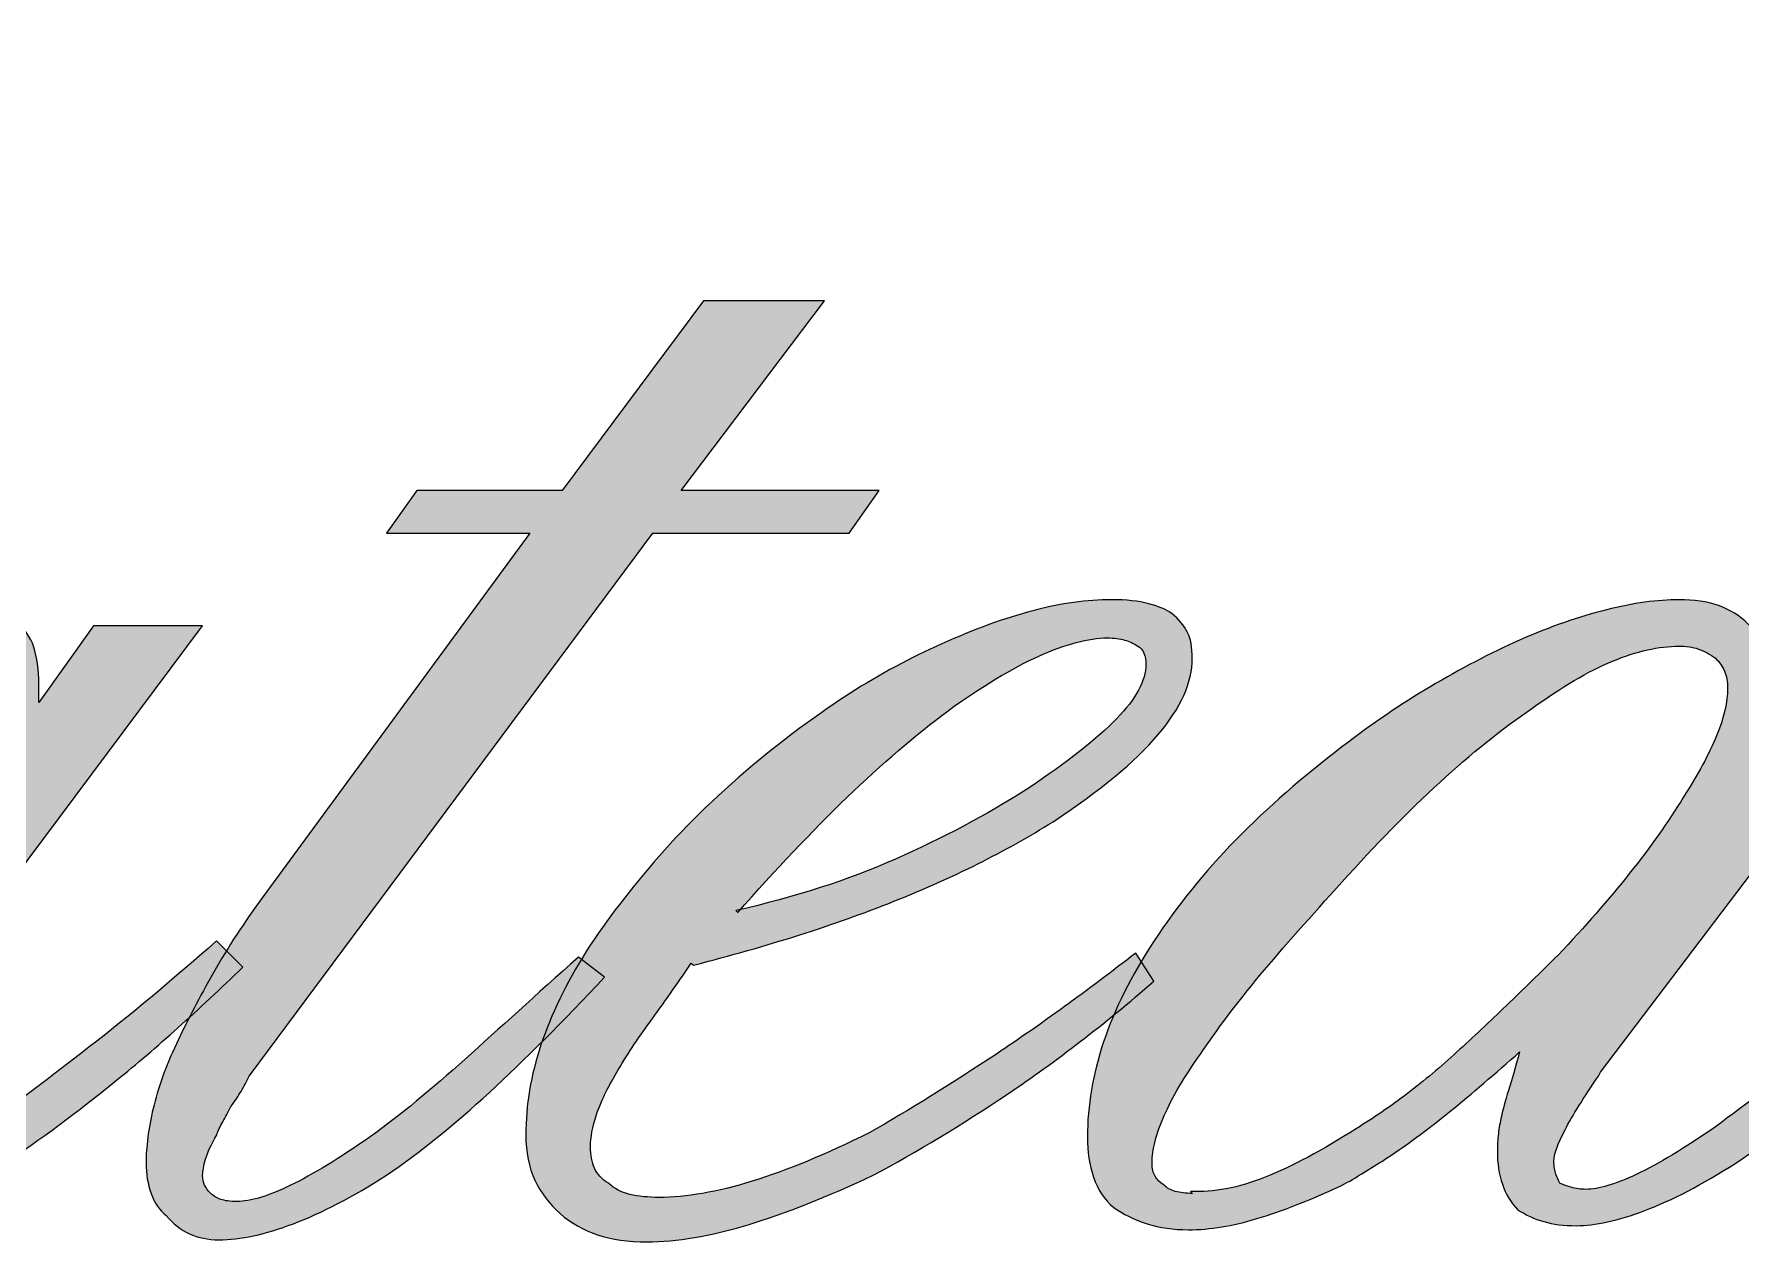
# Model space of a CAD drawing. Header units: millimetres. Extents: x 45.1 to 103.2, y -62.7 to -18.6.
# Drawn here: x 70.75 to 80.89, y -26.7 to -19.52 of the extents above; entities that cross this region are included whole.
import ezdxf

# ---------------------------------------------------------------- set-up
doc = ezdxf.new("R2010")
doc.units = ezdxf.units.MM
doc.header["$MEASUREMENT"] = 0
doc.layers.add('Calque 1', color=7, linetype='Continuous', lineweight=0)

# ---------------------------------------------------------------- blocks, each defined once
blk = doc.blocks.new('Block_0')
at = {"layer": 'Calque 1', "true_color": 0x1d1d1b, "transparency": 33554687}
h = blk.add_hatch(color=250, dxfattribs=at)
h.dxf.hatch_style = 2
edge = h.paths.add_edge_path()
edge.add_spline(control_points=[(78.062, -26.312), (78.222, -26.248), (78.401, -26.152), (78.602, -26.024), (78.706, -25.96), (78.808, -25.89), (78.908, -25.814), (79.007, -25.738), (79.106, -25.656), (79.201, -25.568), (79.297, -25.48), (79.395, -25.388), (79.495, -25.292), (79.595, -25.196), (79.697, -25.096), (79.802, -24.992), (79.961, -24.824), (80.103, -24.662), (80.227, -24.506), (80.351, -24.35), (80.457, -24.2), (80.545, -24.056), (80.633, -23.92), (80.699, -23.798), (80.743, -23.69), (80.787, -23.582), (80.809, -23.488), (80.809, -23.408), (80.809, -23.368), (80.803, -23.334), (80.791, -23.306), (80.779, -23.279), (80.761, -23.252), (80.737, -23.229), (80.705, -23.204), (80.671, -23.187), (80.635, -23.174), (80.599, -23.162), (80.561, -23.157), (80.521, -23.157), (80.401, -23.157), (80.269, -23.187), (80.125, -23.246), (79.981, -23.306), (79.821, -23.4), (79.645, -23.528), (79.469, -23.649), (79.287, -23.794), (79.099, -23.966), (78.911, -24.138), (78.717, -24.336), (78.518, -24.56), (78.334, -24.76), (78.172, -24.944), (78.031, -25.112), (77.892, -25.28), (77.774, -25.436), (77.678, -25.58), (77.581, -25.716), (77.509, -25.838), (77.462, -25.946), (77.414, -26.054), (77.39, -26.148), (77.39, -26.228), (77.39, -26.26), (77.396, -26.286), (77.408, -26.306), (77.42, -26.326), (77.437, -26.344), (77.462, -26.36), (77.478, -26.376), (77.499, -26.388), (77.528, -26.396), (77.556, -26.404), (77.59, -26.408), (77.63, -26.408), (77.63, -26.408), (77.618, -26.396), (77.618, -26.396), (77.754, -26.404), (77.902, -26.376), (78.062, -26.312)], knot_values=[0, 0, 0, 0, 1, 1, 1, 2, 2, 2, 3, 3, 3, 4, 4, 4, 5, 5, 5, 6, 6, 6, 7, 7, 7, 8, 8, 8, 9, 9, 9, 10, 10, 10, 11, 11, 11, 12, 12, 12, 13, 13, 13, 14, 14, 14, 15, 15, 15, 16, 16, 16, 17, 17, 17, 18, 18, 18, 19, 19, 19, 20, 20, 20, 21, 21, 21, 22, 22, 22, 23, 23, 23, 24, 24, 24, 25, 25, 25, 26, 26, 26, 27, 27, 27, 27], degree=3, periodic=0)
edge = h.paths.add_edge_path()
edge.add_spline(control_points=[(84.733, -19.521), (84.733, -19.521), (80.053, -25.688), (80.053, -25.688), (80.053, -25.688), (80.041, -25.712), (80.041, -25.712), (79.953, -25.84), (79.887, -25.946), (79.843, -26.03), (79.799, -26.114), (79.777, -26.176), (79.777, -26.216), (79.777, -26.248), (79.782, -26.274), (79.789, -26.294), (79.797, -26.314), (79.805, -26.332), (79.813, -26.348), (79.829, -26.356), (79.851, -26.364), (79.879, -26.372), (79.907, -26.38), (79.937, -26.384), (79.969, -26.384), (80.041, -26.384), (80.141, -26.354), (80.269, -26.294), (80.397, -26.234), (80.553, -26.14), (80.737, -26.012), (80.921, -25.876), (81.129, -25.718), (81.361, -25.538), (81.593, -25.358), (81.845, -25.148), (82.117, -24.908), (82.117, -24.908), (82.273, -25.064), (82.273, -25.064), (82.001, -25.32), (81.749, -25.544), (81.517, -25.736), (81.285, -25.928), (81.065, -26.092), (80.857, -26.228), (80.657, -26.356), (80.477, -26.45), (80.317, -26.51), (80.157, -26.57), (80.021, -26.6), (79.909, -26.6), (79.837, -26.6), (79.773, -26.592), (79.717, -26.576), (79.661, -26.56), (79.609, -26.536), (79.561, -26.504), (79.521, -26.464), (79.491, -26.414), (79.471, -26.354), (79.451, -26.294), (79.441, -26.228), (79.441, -26.156), (79.441, -26.124), (79.444, -26.09), (79.447, -26.054), (79.451, -26.018), (79.457, -25.984), (79.465, -25.952), (79.474, -25.912), (79.487, -25.86), (79.507, -25.796), (79.527, -25.732), (79.549, -25.656), (79.573, -25.568), (79.429, -25.696), (79.291, -25.814), (79.159, -25.922), (79.027, -26.03), (78.893, -26.128), (78.758, -26.216), (78.717, -26.24), (78.676, -26.266), (78.632, -26.294), (78.587, -26.322), (78.542, -26.348), (78.493, -26.372), (78.318, -26.452), (78.158, -26.514), (78.013, -26.558), (77.869, -26.602), (77.734, -26.624), (77.606, -26.624), (77.518, -26.624), (77.436, -26.612), (77.36, -26.588), (77.283, -26.564), (77.218, -26.532), (77.162, -26.492), (77.106, -26.444), (77.066, -26.384), (77.042, -26.312), (77.018, -26.24), (77.006, -26.16), (77.006, -26.072), (77.006, -25.888), (77.038, -25.7), (77.102, -25.508), (77.166, -25.316), (77.266, -25.116), (77.402, -24.908), (77.538, -24.7), (77.7, -24.5), (77.887, -24.308), (78.076, -24.116), (78.286, -23.932), (78.518, -23.756), (78.694, -23.62), (78.87, -23.5), (79.045, -23.397), (79.221, -23.292), (79.397, -23.2), (79.573, -23.121), (79.757, -23.04), (79.929, -22.981), (80.089, -22.941), (80.249, -22.901), (80.393, -22.881), (80.521, -22.881), (80.609, -22.881), (80.687, -22.892), (80.755, -22.916), (80.823, -22.941), (80.881, -22.977), (80.929, -23.024), (80.977, -23.065), (81.013, -23.115), (81.037, -23.174), (81.061, -23.234), (81.073, -23.305), (81.073, -23.384), (81.073, -23.384), (81.073, -23.408), (81.073, -23.408), (81.073, -23.408), (81.073, -23.444), (81.073, -23.444), (81.073, -23.444), (81.073, -23.462), (81.073, -23.462), (81.073, -23.462), (81.073, -23.48), (81.073, -23.48), (81.065, -23.488), (81.061, -23.495), (81.061, -23.498), (81.061, -23.498), (81.061, -23.505), (81.061, -23.505), (81.061, -23.505), (84.049, -19.521), (84.049, -19.521), (84.049, -19.521), (84.733, -19.521), (84.733, -19.521)], knot_values=[0, 0, 0, 0, 1, 1, 1, 2, 2, 2, 3, 3, 3, 4, 4, 4, 5, 5, 5, 6, 6, 6, 7, 7, 7, 8, 8, 8, 9, 9, 9, 10, 10, 10, 11, 11, 11, 12, 12, 12, 13, 13, 13, 14, 14, 14, 15, 15, 15, 16, 16, 16, 17, 17, 17, 18, 18, 18, 19, 19, 19, 20, 20, 20, 21, 21, 21, 22, 22, 22, 23, 23, 23, 24, 24, 24, 25, 25, 25, 26, 26, 26, 27, 27, 27, 28, 28, 28, 29, 29, 29, 30, 30, 30, 31, 31, 31, 32, 32, 32, 33, 33, 33, 34, 34, 34, 35, 35, 35, 36, 36, 36, 37, 37, 37, 38, 38, 38, 39, 39, 39, 40, 40, 40, 41, 41, 41, 42, 42, 42, 43, 43, 43, 44, 44, 44, 45, 45, 45, 46, 46, 46, 47, 47, 47, 48, 48, 48, 49, 49, 49, 50, 50, 50, 51, 51, 51, 52, 52, 52, 53, 53, 53, 54, 54, 54, 55, 55, 55, 55], degree=3, periodic=0)
h = blk.add_hatch(color=250, dxfattribs=at)
h.dxf.hatch_style = 2
edge = h.paths.add_edge_path()
edge.add_spline(control_points=[(75.445, -21.105), (75.445, -21.105), (74.593, -22.233), (74.593, -22.233), (74.593, -22.233), (75.769, -22.233), (75.769, -22.233), (75.769, -22.233), (75.59, -22.485), (75.59, -22.485), (75.59, -22.485), (74.425, -22.485), (74.425, -22.485), (74.425, -22.485), (72.026, -25.712), (72.026, -25.712), (72.01, -25.744), (71.994, -25.774), (71.978, -25.802), (71.962, -25.83), (71.942, -25.86), (71.918, -25.892), (71.902, -25.924), (71.886, -25.954), (71.87, -25.982), (71.854, -26.01), (71.842, -26.036), (71.834, -26.06), (71.802, -26.116), (71.78, -26.164), (71.768, -26.204), (71.756, -26.244), (71.75, -26.276), (71.75, -26.3), (71.75, -26.324), (71.754, -26.344), (71.762, -26.36), (71.77, -26.376), (71.782, -26.392), (71.798, -26.408), (71.814, -26.424), (71.834, -26.436), (71.858, -26.444), (71.882, -26.452), (71.914, -26.456), (71.954, -26.456), (72.034, -26.456), (72.14, -26.424), (72.272, -26.36), (72.404, -26.296), (72.562, -26.2), (72.746, -26.072), (72.922, -25.944), (73.11, -25.79), (73.31, -25.61), (73.51, -25.43), (73.733, -25.228), (73.982, -25.004), (73.982, -25.004), (74.137, -25.124), (74.137, -25.124), (73.89, -25.388), (73.661, -25.616), (73.454, -25.808), (73.245, -26), (73.042, -26.164), (72.842, -26.3), (72.642, -26.428), (72.458, -26.524), (72.29, -26.588), (72.122, -26.652), (71.974, -26.684), (71.846, -26.684), (71.782, -26.684), (71.724, -26.672), (71.672, -26.648), (71.62, -26.624), (71.574, -26.588), (71.534, -26.54), (71.494, -26.508), (71.464, -26.464), (71.444, -26.408), (71.424, -26.352), (71.414, -26.292), (71.414, -26.228), (71.414, -26.132), (71.428, -26.024), (71.456, -25.904), (71.484, -25.784), (71.53, -25.656), (71.594, -25.52), (71.658, -25.384), (71.732, -25.242), (71.816, -25.094), (71.9, -24.946), (71.998, -24.796), (72.11, -24.644), (72.11, -24.644), (73.694, -22.485), (73.694, -22.485), (73.694, -22.485), (72.842, -22.485), (72.842, -22.485), (72.842, -22.485), (73.022, -22.233), (73.022, -22.233), (73.022, -22.233), (73.885, -22.233), (73.885, -22.233), (73.885, -22.233), (74.725, -21.105), (74.725, -21.105), (74.725, -21.105), (75.445, -21.105), (75.445, -21.105)], knot_values=[0, 0, 0, 0, 1, 1, 1, 2, 2, 2, 3, 3, 3, 4, 4, 4, 5, 5, 5, 6, 6, 6, 7, 7, 7, 8, 8, 8, 9, 9, 9, 10, 10, 10, 11, 11, 11, 12, 12, 12, 13, 13, 13, 14, 14, 14, 15, 15, 15, 16, 16, 16, 17, 17, 17, 18, 18, 18, 19, 19, 19, 20, 20, 20, 21, 21, 21, 22, 22, 22, 23, 23, 23, 24, 24, 24, 25, 25, 25, 26, 26, 26, 27, 27, 27, 28, 28, 28, 29, 29, 29, 30, 30, 30, 31, 31, 31, 32, 32, 32, 33, 33, 33, 34, 34, 34, 35, 35, 35, 36, 36, 36, 37, 37, 37, 38, 38, 38, 38], degree=3, periodic=0)
h = blk.add_hatch(color=250, dxfattribs=at)
h.dxf.hatch_style = 2
edge = h.paths.add_edge_path()
edge.add_spline(control_points=[(69.895, -23.229), (69.764, -23.285), (69.617, -23.368), (69.457, -23.48), (69.289, -23.584), (69.119, -23.712), (68.948, -23.864), (68.776, -24.016), (68.602, -24.184), (68.426, -24.368), (68.218, -24.576), (68.034, -24.774), (67.874, -24.962), (67.714, -25.15), (67.578, -25.324), (67.466, -25.484), (67.354, -25.644), (67.268, -25.784), (67.208, -25.904), (67.148, -26.024), (67.118, -26.128), (67.118, -26.216), (67.118, -26.248), (67.124, -26.276), (67.136, -26.3), (67.148, -26.324), (67.162, -26.344), (67.178, -26.36), (67.202, -26.376), (67.228, -26.388), (67.256, -26.396), (67.284, -26.404), (67.318, -26.408), (67.358, -26.408), (67.478, -26.408), (67.612, -26.38), (67.76, -26.324), (67.908, -26.268), (68.074, -26.184), (68.258, -26.072), (68.434, -25.96), (68.614, -25.824), (68.798, -25.664), (68.981, -25.504), (69.17, -25.324), (69.361, -25.124), (69.554, -24.932), (69.721, -24.752), (69.866, -24.584), (70.01, -24.416), (70.133, -24.256), (70.237, -24.104), (70.341, -23.952), (70.417, -23.818), (70.465, -23.702), (70.513, -23.587), (70.537, -23.488), (70.537, -23.408), (70.537, -23.368), (70.531, -23.332), (70.519, -23.3), (70.507, -23.269), (70.489, -23.24), (70.465, -23.216), (70.441, -23.193), (70.411, -23.174), (70.375, -23.162), (70.339, -23.151), (70.297, -23.144), (70.249, -23.144), (70.249, -23.144), (70.249, -23.132), (70.249, -23.132), (70.145, -23.141), (70.027, -23.172), (69.895, -23.229)], knot_values=[0, 0, 0, 0, 1, 1, 1, 2, 2, 2, 3, 3, 3, 4, 4, 4, 5, 5, 5, 6, 6, 6, 7, 7, 7, 8, 8, 8, 9, 9, 9, 10, 10, 10, 11, 11, 11, 12, 12, 12, 13, 13, 13, 14, 14, 14, 15, 15, 15, 16, 16, 16, 17, 17, 17, 18, 18, 18, 19, 19, 19, 20, 20, 20, 21, 21, 21, 22, 22, 22, 23, 23, 23, 24, 24, 24, 25, 25, 25, 25], degree=3, periodic=0)
edge = h.paths.add_edge_path()
edge.add_spline(control_points=[(71.101, -23.036), (71.101, -23.036), (71.749, -23.036), (71.749, -23.036), (71.749, -23.036), (69.769, -25.688), (69.769, -25.688), (69.769, -25.688), (69.757, -25.712), (69.757, -25.712), (69.669, -25.84), (69.604, -25.946), (69.56, -26.03), (69.515, -26.114), (69.493, -26.176), (69.493, -26.216), (69.493, -26.248), (69.498, -26.274), (69.505, -26.294), (69.513, -26.314), (69.522, -26.332), (69.529, -26.348), (69.545, -26.356), (69.568, -26.364), (69.595, -26.372), (69.623, -26.38), (69.653, -26.384), (69.685, -26.384), (69.757, -26.384), (69.857, -26.354), (69.985, -26.294), (70.113, -26.234), (70.269, -26.14), (70.453, -26.012), (70.637, -25.876), (70.845, -25.718), (71.077, -25.538), (71.309, -25.358), (71.561, -25.148), (71.833, -24.908), (71.833, -24.908), (71.989, -25.064), (71.989, -25.064), (71.725, -25.32), (71.475, -25.544), (71.239, -25.736), (71.003, -25.928), (70.781, -26.092), (70.573, -26.228), (70.373, -26.356), (70.193, -26.45), (70.033, -26.51), (69.873, -26.57), (69.738, -26.6), (69.626, -26.6), (69.554, -26.6), (69.489, -26.592), (69.433, -26.576), (69.378, -26.56), (69.325, -26.536), (69.278, -26.504), (69.237, -26.464), (69.207, -26.414), (69.188, -26.354), (69.168, -26.294), (69.158, -26.228), (69.158, -26.156), (69.158, -26.116), (69.161, -26.076), (69.17, -26.036), (69.178, -25.996), (69.186, -25.952), (69.194, -25.904), (69.21, -25.856), (69.226, -25.804), (69.242, -25.748), (69.257, -25.692), (69.273, -25.632), (69.289, -25.568), (69.17, -25.68), (69.052, -25.786), (68.935, -25.886), (68.82, -25.986), (68.702, -26.076), (68.582, -26.156), (68.518, -26.196), (68.456, -26.234), (68.396, -26.27), (68.336, -26.306), (68.278, -26.34), (68.222, -26.372), (68.046, -26.452), (67.884, -26.514), (67.736, -26.558), (67.588, -26.602), (67.45, -26.624), (67.322, -26.624), (67.226, -26.624), (67.142, -26.612), (67.07, -26.588), (66.998, -26.564), (66.934, -26.532), (66.878, -26.492), (66.822, -26.436), (66.782, -26.372), (66.758, -26.3), (66.734, -26.228), (66.722, -26.144), (66.722, -26.048), (66.722, -25.872), (66.756, -25.688), (66.824, -25.496), (66.892, -25.304), (66.994, -25.104), (67.13, -24.896), (67.258, -24.688), (67.416, -24.49), (67.604, -24.302), (67.792, -24.114), (68.002, -23.932), (68.234, -23.756), (68.41, -23.62), (68.584, -23.5), (68.755, -23.397), (68.928, -23.292), (69.106, -23.2), (69.289, -23.121), (69.473, -23.04), (69.646, -22.981), (69.805, -22.941), (69.965, -22.901), (70.113, -22.881), (70.249, -22.881), (70.337, -22.881), (70.415, -22.892), (70.483, -22.916), (70.551, -22.941), (70.605, -22.973), (70.645, -23.013), (70.693, -23.053), (70.727, -23.102), (70.747, -23.162), (70.767, -23.223), (70.777, -23.296), (70.777, -23.384), (70.777, -23.384), (70.777, -23.492), (70.777, -23.492), (70.777, -23.492), (71.101, -23.036), (71.101, -23.036)], knot_values=[0, 0, 0, 0, 1, 1, 1, 2, 2, 2, 3, 3, 3, 4, 4, 4, 5, 5, 5, 6, 6, 6, 7, 7, 7, 8, 8, 8, 9, 9, 9, 10, 10, 10, 11, 11, 11, 12, 12, 12, 13, 13, 13, 14, 14, 14, 15, 15, 15, 16, 16, 16, 17, 17, 17, 18, 18, 18, 19, 19, 19, 20, 20, 20, 21, 21, 21, 22, 22, 22, 23, 23, 23, 24, 24, 24, 25, 25, 25, 26, 26, 26, 27, 27, 27, 28, 28, 28, 29, 29, 29, 30, 30, 30, 31, 31, 31, 32, 32, 32, 33, 33, 33, 34, 34, 34, 35, 35, 35, 36, 36, 36, 37, 37, 37, 38, 38, 38, 39, 39, 39, 40, 40, 40, 41, 41, 41, 42, 42, 42, 43, 43, 43, 44, 44, 44, 45, 45, 45, 46, 46, 46, 47, 47, 47, 48, 48, 48, 49, 49, 49, 50, 50, 50, 50], degree=3, periodic=0)
h = blk.add_hatch(color=250, dxfattribs=at)
h.dxf.hatch_style = 2
edge = h.paths.add_edge_path()
edge.add_spline(control_points=[(75.865, -24.422), (76.146, -24.298), (76.405, -24.16), (76.645, -24.008), (76.885, -23.848), (77.063, -23.708), (77.179, -23.588), (77.295, -23.469), (77.353, -23.361), (77.353, -23.264), (77.353, -23.24), (77.349, -23.219), (77.341, -23.198), (77.333, -23.178), (77.321, -23.164), (77.305, -23.157), (77.281, -23.141), (77.255, -23.128), (77.227, -23.121), (77.199, -23.112), (77.165, -23.108), (77.125, -23.108), (77.013, -23.108), (76.877, -23.144), (76.717, -23.216), (76.557, -23.289), (76.377, -23.397), (76.178, -23.541), (75.985, -23.684), (75.786, -23.856), (75.577, -24.056), (75.37, -24.256), (75.154, -24.484), (74.929, -24.74), (74.929, -24.74), (74.918, -24.728), (74.918, -24.728), (75.269, -24.648), (75.585, -24.546), (75.865, -24.422)], knot_values=[0, 0, 0, 0, 1, 1, 1, 2, 2, 2, 3, 3, 3, 4, 4, 4, 5, 5, 5, 6, 6, 6, 7, 7, 7, 8, 8, 8, 9, 9, 9, 10, 10, 10, 11, 11, 11, 12, 12, 12, 13, 13, 13, 13], degree=3, periodic=0)
edge = h.paths.add_edge_path()
edge.add_spline(control_points=[(74.408, -25.388), (74.332, -25.492), (74.266, -25.592), (74.21, -25.688), (74.154, -25.784), (74.114, -25.868), (74.09, -25.94), (74.066, -26.012), (74.054, -26.076), (74.054, -26.132), (74.054, -26.18), (74.062, -26.222), (74.078, -26.258), (74.094, -26.294), (74.122, -26.324), (74.162, -26.348), (74.194, -26.38), (74.236, -26.402), (74.288, -26.414), (74.34, -26.426), (74.398, -26.432), (74.462, -26.432), (74.622, -26.432), (74.806, -26.4), (75.014, -26.336), (75.221, -26.272), (75.453, -26.176), (75.709, -26.048), (75.95, -25.912), (76.201, -25.756), (76.465, -25.58), (76.73, -25.404), (77.005, -25.204), (77.293, -24.98), (77.293, -24.98), (77.401, -25.148), (77.401, -25.148), (77.105, -25.404), (76.817, -25.626), (76.537, -25.814), (76.258, -26.002), (75.99, -26.164), (75.734, -26.3), (75.462, -26.428), (75.213, -26.526), (74.99, -26.594), (74.765, -26.662), (74.566, -26.696), (74.39, -26.696), (74.278, -26.696), (74.18, -26.682), (74.096, -26.654), (74.012, -26.626), (73.938, -26.584), (73.874, -26.528), (73.81, -26.472), (73.76, -26.406), (73.724, -26.33), (73.688, -26.254), (73.67, -26.164), (73.67, -26.06), (73.67, -25.884), (73.7, -25.706), (73.76, -25.526), (73.82, -25.346), (73.91, -25.16), (74.03, -24.968), (74.15, -24.784), (74.294, -24.596), (74.462, -24.404), (74.63, -24.212), (74.83, -24.02), (75.062, -23.828), (75.237, -23.684), (75.416, -23.554), (75.595, -23.438), (75.776, -23.322), (75.957, -23.224), (76.141, -23.144), (76.333, -23.056), (76.514, -22.991), (76.681, -22.947), (76.849, -22.902), (77.005, -22.881), (77.149, -22.881), (77.237, -22.881), (77.311, -22.889), (77.371, -22.905), (77.431, -22.921), (77.477, -22.941), (77.509, -22.964), (77.549, -22.997), (77.579, -23.033), (77.599, -23.072), (77.619, -23.112), (77.629, -23.164), (77.629, -23.229), (77.629, -23.372), (77.561, -23.524), (77.425, -23.684), (77.289, -23.844), (77.081, -24.016), (76.802, -24.2), (76.521, -24.376), (76.206, -24.534), (75.853, -24.674), (75.502, -24.814), (75.105, -24.94), (74.666, -25.052), (74.666, -25.052), (74.653, -25.04), (74.653, -25.04), (74.566, -25.168), (74.484, -25.284), (74.408, -25.388)], knot_values=[0, 0, 0, 0, 1, 1, 1, 2, 2, 2, 3, 3, 3, 4, 4, 4, 5, 5, 5, 6, 6, 6, 7, 7, 7, 8, 8, 8, 9, 9, 9, 10, 10, 10, 11, 11, 11, 12, 12, 12, 13, 13, 13, 14, 14, 14, 15, 15, 15, 16, 16, 16, 17, 17, 17, 18, 18, 18, 19, 19, 19, 20, 20, 20, 21, 21, 21, 22, 22, 22, 23, 23, 23, 24, 24, 24, 25, 25, 25, 26, 26, 26, 27, 27, 27, 28, 28, 28, 29, 29, 29, 30, 30, 30, 31, 31, 31, 32, 32, 32, 33, 33, 33, 34, 34, 34, 35, 35, 35, 36, 36, 36, 37, 37, 37, 38, 38, 38, 38], degree=3, periodic=0)
at = {"layer": 'Calque 1'}
for points, knots in [([(84.733, -19.521), (84.733, -19.521), (80.053, -25.688), (80.053, -25.688), (80.053, -25.688), (80.041, -25.712), (80.041, -25.712), (79.953, -25.84), (79.887, -25.946), (79.843, -26.03), (79.799, -26.114), (79.777, -26.176), (79.777, -26.216), (79.777, -26.248), (79.782, -26.274), (79.789, -26.294), (79.797, -26.314), (79.805, -26.332), (79.813, -26.348), (79.829, -26.356), (79.851, -26.364), (79.879, -26.372), (79.907, -26.38), (79.937, -26.384), (79.969, -26.384), (80.041, -26.384), (80.141, -26.354), (80.269, -26.294), (80.397, -26.234), (80.553, -26.14), (80.737, -26.012), (80.921, -25.876), (81.129, -25.718), (81.361, -25.538), (81.593, -25.358), (81.845, -25.148), (82.117, -24.908), (82.117, -24.908), (82.273, -25.064), (82.273, -25.064), (82.001, -25.32), (81.749, -25.544), (81.517, -25.736), (81.285, -25.928), (81.065, -26.092), (80.857, -26.228), (80.657, -26.356), (80.477, -26.45), (80.317, -26.51), (80.157, -26.57), (80.021, -26.6), (79.909, -26.6), (79.837, -26.6), (79.773, -26.592), (79.717, -26.576), (79.661, -26.56), (79.609, -26.536), (79.561, -26.504), (79.521, -26.464), (79.491, -26.414), (79.471, -26.354), (79.451, -26.294), (79.441, -26.228), (79.441, -26.156), (79.441, -26.124), (79.444, -26.09), (79.447, -26.054), (79.451, -26.018), (79.457, -25.984), (79.465, -25.952), (79.474, -25.912), (79.487, -25.86), (79.507, -25.796), (79.527, -25.732), (79.549, -25.656), (79.573, -25.568), (79.429, -25.696), (79.291, -25.814), (79.159, -25.922), (79.027, -26.03), (78.893, -26.128), (78.758, -26.216), (78.717, -26.24), (78.676, -26.266), (78.632, -26.294), (78.587, -26.322), (78.542, -26.348), (78.493, -26.372), (78.318, -26.452), (78.158, -26.514), (78.013, -26.558), (77.869, -26.602), (77.734, -26.624), (77.606, -26.624), (77.518, -26.624), (77.436, -26.612), (77.36, -26.588), (77.283, -26.564), (77.218, -26.532), (77.162, -26.492), (77.106, -26.444), (77.066, -26.384), (77.042, -26.312), (77.018, -26.24), (77.006, -26.16), (77.006, -26.072), (77.006, -25.888), (77.038, -25.7), (77.102, -25.508), (77.166, -25.316), (77.266, -25.116), (77.402, -24.908), (77.538, -24.7), (77.7, -24.5), (77.887, -24.308), (78.076, -24.116), (78.286, -23.932), (78.518, -23.756), (78.694, -23.62), (78.87, -23.5), (79.045, -23.397), (79.221, -23.292), (79.397, -23.2), (79.573, -23.121), (79.757, -23.04), (79.929, -22.981), (80.089, -22.941), (80.249, -22.901), (80.393, -22.881), (80.521, -22.881), (80.609, -22.881), (80.687, -22.892), (80.755, -22.916), (80.823, -22.941), (80.881, -22.977), (80.929, -23.024), (80.977, -23.065), (81.013, -23.115), (81.037, -23.174), (81.061, -23.234), (81.073, -23.305), (81.073, -23.384), (81.073, -23.384), (81.073, -23.408), (81.073, -23.408), (81.073, -23.408), (81.073, -23.444), (81.073, -23.444), (81.073, -23.444), (81.073, -23.462), (81.073, -23.462), (81.073, -23.462), (81.073, -23.48), (81.073, -23.48), (81.065, -23.488), (81.061, -23.495), (81.061, -23.498), (81.061, -23.498), (81.061, -23.505), (81.061, -23.505), (81.061, -23.505), (84.049, -19.521), (84.049, -19.521), (84.049, -19.521), (84.733, -19.521), (84.733, -19.521)], [0, 0, 0, 0, 1, 1, 1, 2, 2, 2, 3, 3, 3, 4, 4, 4, 5, 5, 5, 6, 6, 6, 7, 7, 7, 8, 8, 8, 9, 9, 9, 10, 10, 10, 11, 11, 11, 12, 12, 12, 13, 13, 13, 14, 14, 14, 15, 15, 15, 16, 16, 16, 17, 17, 17, 18, 18, 18, 19, 19, 19, 20, 20, 20, 21, 21, 21, 22, 22, 22, 23, 23, 23, 24, 24, 24, 25, 25, 25, 26, 26, 26, 27, 27, 27, 28, 28, 28, 29, 29, 29, 30, 30, 30, 31, 31, 31, 32, 32, 32, 33, 33, 33, 34, 34, 34, 35, 35, 35, 36, 36, 36, 37, 37, 37, 38, 38, 38, 39, 39, 39, 40, 40, 40, 41, 41, 41, 42, 42, 42, 43, 43, 43, 44, 44, 44, 45, 45, 45, 46, 46, 46, 47, 47, 47, 48, 48, 48, 49, 49, 49, 50, 50, 50, 51, 51, 51, 52, 52, 52, 53, 53, 53, 54, 54, 54, 55, 55, 55, 55]), ([(75.445, -21.105), (75.445, -21.105), (74.593, -22.233), (74.593, -22.233), (74.593, -22.233), (75.769, -22.233), (75.769, -22.233), (75.769, -22.233), (75.59, -22.485), (75.59, -22.485), (75.59, -22.485), (74.425, -22.485), (74.425, -22.485), (74.425, -22.485), (72.026, -25.712), (72.026, -25.712), (72.01, -25.744), (71.994, -25.774), (71.978, -25.802), (71.962, -25.83), (71.942, -25.86), (71.918, -25.892), (71.902, -25.924), (71.886, -25.954), (71.87, -25.982), (71.854, -26.01), (71.842, -26.036), (71.834, -26.06), (71.802, -26.116), (71.78, -26.164), (71.768, -26.204), (71.756, -26.244), (71.75, -26.276), (71.75, -26.3), (71.75, -26.324), (71.754, -26.344), (71.762, -26.36), (71.77, -26.376), (71.782, -26.392), (71.798, -26.408), (71.814, -26.424), (71.834, -26.436), (71.858, -26.444), (71.882, -26.452), (71.914, -26.456), (71.954, -26.456), (72.034, -26.456), (72.14, -26.424), (72.272, -26.36), (72.404, -26.296), (72.562, -26.2), (72.746, -26.072), (72.922, -25.944), (73.11, -25.79), (73.31, -25.61), (73.51, -25.43), (73.733, -25.228), (73.982, -25.004), (73.982, -25.004), (74.137, -25.124), (74.137, -25.124), (73.89, -25.388), (73.661, -25.616), (73.454, -25.808), (73.245, -26), (73.042, -26.164), (72.842, -26.3), (72.642, -26.428), (72.458, -26.524), (72.29, -26.588), (72.122, -26.652), (71.974, -26.684), (71.846, -26.684), (71.782, -26.684), (71.724, -26.672), (71.672, -26.648), (71.62, -26.624), (71.574, -26.588), (71.534, -26.54), (71.494, -26.508), (71.464, -26.464), (71.444, -26.408), (71.424, -26.352), (71.414, -26.292), (71.414, -26.228), (71.414, -26.132), (71.428, -26.024), (71.456, -25.904), (71.484, -25.784), (71.53, -25.656), (71.594, -25.52), (71.658, -25.384), (71.732, -25.242), (71.816, -25.094), (71.9, -24.946), (71.998, -24.796), (72.11, -24.644), (72.11, -24.644), (73.694, -22.485), (73.694, -22.485), (73.694, -22.485), (72.842, -22.485), (72.842, -22.485), (72.842, -22.485), (73.022, -22.233), (73.022, -22.233), (73.022, -22.233), (73.885, -22.233), (73.885, -22.233), (73.885, -22.233), (74.725, -21.105), (74.725, -21.105), (74.725, -21.105), (75.445, -21.105), (75.445, -21.105)], [0, 0, 0, 0, 1, 1, 1, 2, 2, 2, 3, 3, 3, 4, 4, 4, 5, 5, 5, 6, 6, 6, 7, 7, 7, 8, 8, 8, 9, 9, 9, 10, 10, 10, 11, 11, 11, 12, 12, 12, 13, 13, 13, 14, 14, 14, 15, 15, 15, 16, 16, 16, 17, 17, 17, 18, 18, 18, 19, 19, 19, 20, 20, 20, 21, 21, 21, 22, 22, 22, 23, 23, 23, 24, 24, 24, 25, 25, 25, 26, 26, 26, 27, 27, 27, 28, 28, 28, 29, 29, 29, 30, 30, 30, 31, 31, 31, 32, 32, 32, 33, 33, 33, 34, 34, 34, 35, 35, 35, 36, 36, 36, 37, 37, 37, 38, 38, 38, 38]), ([(71.101, -23.036), (71.101, -23.036), (71.749, -23.036), (71.749, -23.036), (71.749, -23.036), (69.769, -25.688), (69.769, -25.688), (69.769, -25.688), (69.757, -25.712), (69.757, -25.712), (69.669, -25.84), (69.604, -25.946), (69.56, -26.03), (69.515, -26.114), (69.493, -26.176), (69.493, -26.216), (69.493, -26.248), (69.498, -26.274), (69.505, -26.294), (69.513, -26.314), (69.522, -26.332), (69.529, -26.348), (69.545, -26.356), (69.568, -26.364), (69.595, -26.372), (69.623, -26.38), (69.653, -26.384), (69.685, -26.384), (69.757, -26.384), (69.857, -26.354), (69.985, -26.294), (70.113, -26.234), (70.269, -26.14), (70.453, -26.012), (70.637, -25.876), (70.845, -25.718), (71.077, -25.538), (71.309, -25.358), (71.561, -25.148), (71.833, -24.908), (71.833, -24.908), (71.989, -25.064), (71.989, -25.064), (71.725, -25.32), (71.475, -25.544), (71.239, -25.736), (71.003, -25.928), (70.781, -26.092), (70.573, -26.228), (70.373, -26.356), (70.193, -26.45), (70.033, -26.51), (69.873, -26.57), (69.738, -26.6), (69.626, -26.6), (69.554, -26.6), (69.489, -26.592), (69.433, -26.576), (69.378, -26.56), (69.325, -26.536), (69.278, -26.504), (69.237, -26.464), (69.207, -26.414), (69.188, -26.354), (69.168, -26.294), (69.158, -26.228), (69.158, -26.156), (69.158, -26.116), (69.161, -26.076), (69.17, -26.036), (69.178, -25.996), (69.186, -25.952), (69.194, -25.904), (69.21, -25.856), (69.226, -25.804), (69.242, -25.748), (69.257, -25.692), (69.273, -25.632), (69.289, -25.568), (69.17, -25.68), (69.052, -25.786), (68.935, -25.886), (68.82, -25.986), (68.702, -26.076), (68.582, -26.156), (68.518, -26.196), (68.456, -26.234), (68.396, -26.27), (68.336, -26.306), (68.278, -26.34), (68.222, -26.372), (68.046, -26.452), (67.884, -26.514), (67.736, -26.558), (67.588, -26.602), (67.45, -26.624), (67.322, -26.624), (67.226, -26.624), (67.142, -26.612), (67.07, -26.588), (66.998, -26.564), (66.934, -26.532), (66.878, -26.492), (66.822, -26.436), (66.782, -26.372), (66.758, -26.3), (66.734, -26.228), (66.722, -26.144), (66.722, -26.048), (66.722, -25.872), (66.756, -25.688), (66.824, -25.496), (66.892, -25.304), (66.994, -25.104), (67.13, -24.896), (67.258, -24.688), (67.416, -24.49), (67.604, -24.302), (67.792, -24.114), (68.002, -23.932), (68.234, -23.756), (68.41, -23.62), (68.584, -23.5), (68.755, -23.397), (68.928, -23.292), (69.106, -23.2), (69.289, -23.121), (69.473, -23.04), (69.646, -22.981), (69.805, -22.941), (69.965, -22.901), (70.113, -22.881), (70.249, -22.881), (70.337, -22.881), (70.415, -22.892), (70.483, -22.916), (70.551, -22.941), (70.605, -22.973), (70.645, -23.013), (70.693, -23.053), (70.727, -23.102), (70.747, -23.162), (70.767, -23.223), (70.777, -23.296), (70.777, -23.384), (70.777, -23.384), (70.777, -23.492), (70.777, -23.492), (70.777, -23.492), (71.101, -23.036), (71.101, -23.036)], [0, 0, 0, 0, 1, 1, 1, 2, 2, 2, 3, 3, 3, 4, 4, 4, 5, 5, 5, 6, 6, 6, 7, 7, 7, 8, 8, 8, 9, 9, 9, 10, 10, 10, 11, 11, 11, 12, 12, 12, 13, 13, 13, 14, 14, 14, 15, 15, 15, 16, 16, 16, 17, 17, 17, 18, 18, 18, 19, 19, 19, 20, 20, 20, 21, 21, 21, 22, 22, 22, 23, 23, 23, 24, 24, 24, 25, 25, 25, 26, 26, 26, 27, 27, 27, 28, 28, 28, 29, 29, 29, 30, 30, 30, 31, 31, 31, 32, 32, 32, 33, 33, 33, 34, 34, 34, 35, 35, 35, 36, 36, 36, 37, 37, 37, 38, 38, 38, 39, 39, 39, 40, 40, 40, 41, 41, 41, 42, 42, 42, 43, 43, 43, 44, 44, 44, 45, 45, 45, 46, 46, 46, 47, 47, 47, 48, 48, 48, 49, 49, 49, 50, 50, 50, 50]), ([(74.408, -25.388), (74.332, -25.492), (74.266, -25.592), (74.21, -25.688), (74.154, -25.784), (74.114, -25.868), (74.09, -25.94), (74.066, -26.012), (74.054, -26.076), (74.054, -26.132), (74.054, -26.18), (74.062, -26.222), (74.078, -26.258), (74.094, -26.294), (74.122, -26.324), (74.162, -26.348), (74.194, -26.38), (74.236, -26.402), (74.288, -26.414), (74.34, -26.426), (74.398, -26.432), (74.462, -26.432), (74.622, -26.432), (74.806, -26.4), (75.014, -26.336), (75.221, -26.272), (75.453, -26.176), (75.709, -26.048), (75.95, -25.912), (76.201, -25.756), (76.465, -25.58), (76.73, -25.404), (77.005, -25.204), (77.293, -24.98), (77.293, -24.98), (77.401, -25.148), (77.401, -25.148), (77.105, -25.404), (76.817, -25.626), (76.537, -25.814), (76.258, -26.002), (75.99, -26.164), (75.734, -26.3), (75.462, -26.428), (75.213, -26.526), (74.99, -26.594), (74.765, -26.662), (74.566, -26.696), (74.39, -26.696), (74.278, -26.696), (74.18, -26.682), (74.096, -26.654), (74.012, -26.626), (73.938, -26.584), (73.874, -26.528), (73.81, -26.472), (73.76, -26.406), (73.724, -26.33), (73.688, -26.254), (73.67, -26.164), (73.67, -26.06), (73.67, -25.884), (73.7, -25.706), (73.76, -25.526), (73.82, -25.346), (73.91, -25.16), (74.03, -24.968), (74.15, -24.784), (74.294, -24.596), (74.462, -24.404), (74.63, -24.212), (74.83, -24.02), (75.062, -23.828), (75.237, -23.684), (75.416, -23.554), (75.595, -23.438), (75.776, -23.322), (75.957, -23.224), (76.141, -23.144), (76.333, -23.056), (76.514, -22.991), (76.681, -22.947), (76.849, -22.902), (77.005, -22.881), (77.149, -22.881), (77.237, -22.881), (77.311, -22.889), (77.371, -22.905), (77.431, -22.921), (77.477, -22.941), (77.509, -22.964), (77.549, -22.997), (77.579, -23.033), (77.599, -23.072), (77.619, -23.112), (77.629, -23.164), (77.629, -23.229), (77.629, -23.372), (77.561, -23.524), (77.425, -23.684), (77.289, -23.844), (77.081, -24.016), (76.802, -24.2), (76.521, -24.376), (76.206, -24.534), (75.853, -24.674), (75.502, -24.814), (75.105, -24.94), (74.666, -25.052), (74.666, -25.052), (74.653, -25.04), (74.653, -25.04), (74.566, -25.168), (74.484, -25.284), (74.408, -25.388)], [0, 0, 0, 0, 1, 1, 1, 2, 2, 2, 3, 3, 3, 4, 4, 4, 5, 5, 5, 6, 6, 6, 7, 7, 7, 8, 8, 8, 9, 9, 9, 10, 10, 10, 11, 11, 11, 12, 12, 12, 13, 13, 13, 14, 14, 14, 15, 15, 15, 16, 16, 16, 17, 17, 17, 18, 18, 18, 19, 19, 19, 20, 20, 20, 21, 21, 21, 22, 22, 22, 23, 23, 23, 24, 24, 24, 25, 25, 25, 26, 26, 26, 27, 27, 27, 28, 28, 28, 29, 29, 29, 30, 30, 30, 31, 31, 31, 32, 32, 32, 33, 33, 33, 34, 34, 34, 35, 35, 35, 36, 36, 36, 37, 37, 37, 38, 38, 38, 38]), ([(75.865, -24.422), (76.146, -24.298), (76.405, -24.16), (76.645, -24.008), (76.885, -23.848), (77.063, -23.708), (77.179, -23.588), (77.295, -23.469), (77.353, -23.361), (77.353, -23.264), (77.353, -23.24), (77.349, -23.219), (77.341, -23.198), (77.333, -23.178), (77.321, -23.164), (77.305, -23.157), (77.281, -23.141), (77.255, -23.128), (77.227, -23.121), (77.199, -23.112), (77.165, -23.108), (77.125, -23.108), (77.013, -23.108), (76.877, -23.144), (76.717, -23.216), (76.557, -23.289), (76.377, -23.397), (76.178, -23.541), (75.985, -23.684), (75.786, -23.856), (75.577, -24.056), (75.37, -24.256), (75.154, -24.484), (74.929, -24.74), (74.929, -24.74), (74.918, -24.728), (74.918, -24.728), (75.269, -24.648), (75.585, -24.546), (75.865, -24.422)], [0, 0, 0, 0, 1, 1, 1, 2, 2, 2, 3, 3, 3, 4, 4, 4, 5, 5, 5, 6, 6, 6, 7, 7, 7, 8, 8, 8, 9, 9, 9, 10, 10, 10, 11, 11, 11, 12, 12, 12, 13, 13, 13, 13]), ([(78.062, -26.312), (78.222, -26.248), (78.401, -26.152), (78.602, -26.024), (78.706, -25.96), (78.808, -25.89), (78.908, -25.814), (79.007, -25.738), (79.106, -25.656), (79.201, -25.568), (79.297, -25.48), (79.395, -25.388), (79.495, -25.292), (79.595, -25.196), (79.697, -25.096), (79.802, -24.992), (79.961, -24.824), (80.103, -24.662), (80.227, -24.506), (80.351, -24.35), (80.457, -24.2), (80.545, -24.056), (80.633, -23.92), (80.699, -23.798), (80.743, -23.69), (80.787, -23.582), (80.809, -23.488), (80.809, -23.408), (80.809, -23.368), (80.803, -23.334), (80.791, -23.306), (80.779, -23.279), (80.761, -23.252), (80.737, -23.229), (80.705, -23.204), (80.671, -23.187), (80.635, -23.174), (80.599, -23.162), (80.561, -23.157), (80.521, -23.157), (80.401, -23.157), (80.269, -23.187), (80.125, -23.246), (79.981, -23.306), (79.821, -23.4), (79.645, -23.528), (79.469, -23.649), (79.287, -23.794), (79.099, -23.966), (78.911, -24.138), (78.717, -24.336), (78.518, -24.56), (78.334, -24.76), (78.172, -24.944), (78.031, -25.112), (77.892, -25.28), (77.774, -25.436), (77.678, -25.58), (77.581, -25.716), (77.509, -25.838), (77.462, -25.946), (77.414, -26.054), (77.39, -26.148), (77.39, -26.228), (77.39, -26.26), (77.396, -26.286), (77.408, -26.306), (77.42, -26.326), (77.437, -26.344), (77.462, -26.36), (77.478, -26.376), (77.499, -26.388), (77.528, -26.396), (77.556, -26.404), (77.59, -26.408), (77.63, -26.408), (77.63, -26.408), (77.618, -26.396), (77.618, -26.396), (77.754, -26.404), (77.902, -26.376), (78.062, -26.312)], [0, 0, 0, 0, 1, 1, 1, 2, 2, 2, 3, 3, 3, 4, 4, 4, 5, 5, 5, 6, 6, 6, 7, 7, 7, 8, 8, 8, 9, 9, 9, 10, 10, 10, 11, 11, 11, 12, 12, 12, 13, 13, 13, 14, 14, 14, 15, 15, 15, 16, 16, 16, 17, 17, 17, 18, 18, 18, 19, 19, 19, 20, 20, 20, 21, 21, 21, 22, 22, 22, 23, 23, 23, 24, 24, 24, 25, 25, 25, 26, 26, 26, 27, 27, 27, 27])]:
    blk.add_open_spline(points, degree=3, knots=knots, dxfattribs=at)

msp = doc.modelspace()

# ---------------------------------------------------------------- block references
at = {"layer": 'Calque 1'}
msp.add_blockref('Block_0', (0, 0), dxfattribs=at)

doc.saveas('drawing.dxf')
